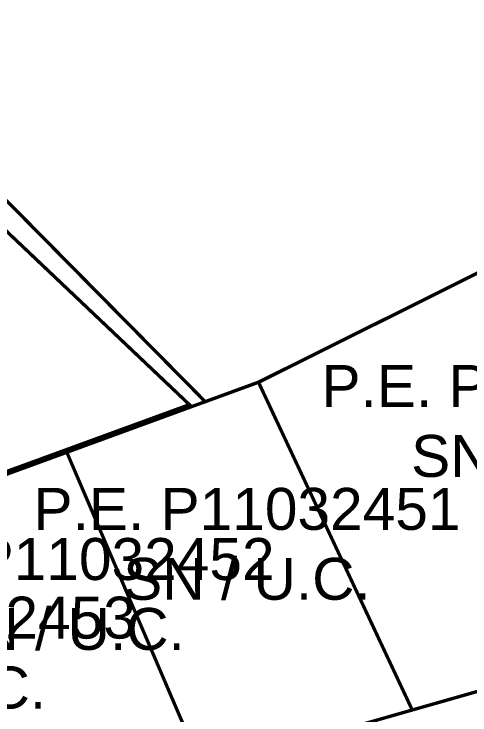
# Model space of a CAD drawing. Header units: metres. Extents: x 561401 to 594056, y 8460144 to 8508504.
# Drawn here: x 586828.07 to 586855.23, y 8501056.51 to 8501098.28 of the extents above; entities that cross this region are included whole.
import ezdxf

# ---------------------------------------------------------------- set-up
doc = ezdxf.new("R2010")
doc.units = ezdxf.units.M
for name, color, linetype in [('1.2. AFECTADOS BASE GRAFICA SUNARP', 150, 'Continuous'), ('1.2. BASE GRAFICA SUNARP', 150, 'Continuous'), ('1.3 ETIQUETA P.E. Y U.C.', 1, 'Continuous')]:
    doc.layers.add(name, color=color, linetype=linetype)
doc.styles.add('Arial', font='arial.ttf', dxfattribs={"height": 1})

msp = doc.modelspace()

# ---------------------------------------------------------------- linework, layer by layer
at = {"layer": '1.2. AFECTADOS BASE GRAFICA SUNARP', "color": 64, "linetype": 'Continuous', "lineweight": -3, "const_width": 0.2}
for points in [[(586878.978, 8501123.546), (586884.423, 8501092.781), (586888.924, 8501067.383), (586870.688, 8501062.189), (586851.787, 8501056.804), (586839.305, 8501053.237), (586829.448, 8501050.435), (586822.611, 8501048.481), (586809.817, 8501044.831), (586802.277, 8501043.156), (586793.087, 8501041.264), (586782.191, 8501039.033), (586769.725, 8501036.489), (586761.781, 8501074.825), (586760.808, 8501074.797), (586749.717, 8501068.874)], [(586804.005, 8501109.938), (586816.522, 8501095.871), (586838.514, 8501075.002), (586821.047, 8501068.613), (586815.801, 8501065.257), (586804.891, 8501061.529), (586804.925, 8501061.398), (586816.743, 8501065.436), (586821.988, 8501068.792), (586831.211, 8501072.163), (586839.455, 8501075.181), (586804.946, 8501110.118)]]:
    msp.add_lwpolyline(points, dxfattribs=at)
at = {"layer": '1.2. BASE GRAFICA SUNARP', "color": 64, "linetype": 'Continuous', "lineweight": -3, "const_width": 0.2}
for points in [[(586804.946, 8501110.118), (586839.458, 8501075.178), (586842.632, 8501076.337), (586863.257, 8501086.625), (586841.498, 8501122.252), (586856.836, 8501126.628), (586860.032, 8501127.214), (586858.654, 8501135.094), (586876.36, 8501138.334), (586874.738, 8501147.491), (586871.455, 8501146.266), (586861.718, 8501160.448), (586823.752, 8501147.85), (586828.979, 8501131.859), (586810.867, 8501121.813), (586804.396, 8501141.428), (586797.278, 8501139.066), (586805.154, 8501119.977), (586799.443, 8501118.137), (586799.013, 8501119.04), (586791.555, 8501116.146), (586804.946, 8501110.118)], [(586865.05, 8501087.522), (586842.627, 8501076.342), (586851.787, 8501056.804), (586870.688, 8501062.189), (586865.05, 8501087.522)], [(586842.627, 8501076.342), (586831.211, 8501072.163), (586839.305, 8501053.237), (586851.787, 8501056.804), (586842.627, 8501076.342)], [(586831.211, 8501072.163), (586821.988, 8501068.792), (586829.448, 8501050.435), (586839.305, 8501053.237), (586831.211, 8501072.163)]]:
    msp.add_lwpolyline(points, close=True, dxfattribs=at)

# ---------------------------------------------------------------- texts
at = {"layer": '1.3 ETIQUETA P.E. Y U.C.', "color": 1, "char_height": 2.5, "attachment_point": 5, "style": 'Arial'}
for s, insert in [('P.E. P11032450\\PSN / U.C.', (586859.096, 8501074.013)), ('P.E. P11032451\\PSN / U.C.', (586841.943, 8501066.689)), ('P.E. P11032452\\PSN / U.C.', (586830.868, 8501063.701)), ('P.E. P11032453\\PSN / U.C.', (586822.607, 8501060.208))]:
    msp.add_mtext(s, dxfattribs=dict(at, insert=insert))

doc.saveas('drawing.dxf')
